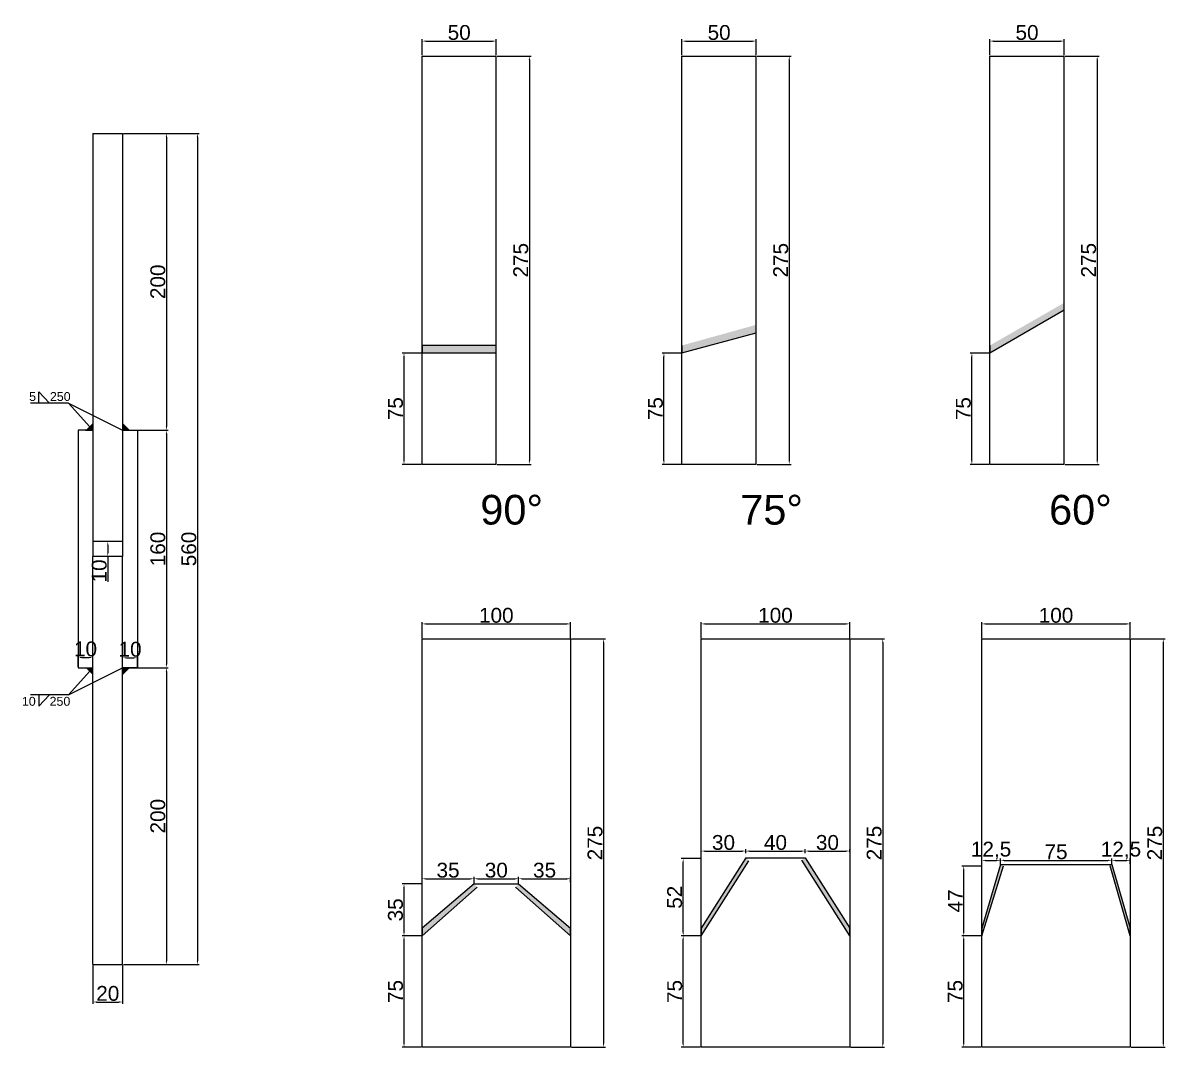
# Model space of a CAD drawing. Header units: millimetres. Extents: x 277 to 35015, y -7843 to 25622.
# Drawn here: x 1410 to 2179, y -5489 to -4799 of the extents above; entities that cross this region are included whole.
import ezdxf

# ---------------------------------------------------------------- set-up
doc = ezdxf.new("R2010")
doc.units = ezdxf.units.MM
doc.layers.add('尺寸标注', color=6, linetype='Continuous')
doc.layers.add('焊缝', color=250, linetype='Continuous')
doc.styles.get("Standard").update_dxf_attribs({"font": 'arial.ttf'})
doc.dimstyles.new('ISO-25-JHF', dxfattribs={"dimtxt": 10, "dimasz": 2.5, "dimexe": 1.25, "dimexo": 0.625, "dimtad": 1, "dimtxsty": 'Standard', "dimcen": 2.5, "dimadec": 0, "dimazin": 0, "dimtfac": 1, "dimtmove": 0, "dimatfit": 3, "dimfxl": 1, "dimarcsym": 0})

# ---------------------------------------------------------------- blocks, each defined once
blk = doc.blocks.new('*D776')
at = {"layer": 'Defpoints', "color": 0, "transparency": 16777216}
for p in [(1728.42, -4810.93), (1678.42, -4821.07), (1728.42, -4821.07)]:
    blk.add_point(p, dxfattribs=at)
at = {"layer": '尺寸标注', "color": 0, "lineweight": -2, "transparency": 16777216}
for p, q in [((1678.42, -4820.45), (1678.42, -4809.68)), ((1680.92, -4810.93), (1725.92, -4810.93)), ((1728.42, -4820.45), (1728.42, -4809.68))]:
    blk.add_line(p, q, dxfattribs=at)
at = {"layer": '尺寸标注', "color": 0, "transparency": 16777216}
for points in [[(1680.92, -4810.52), (1680.92, -4811.35), (1678.42, -4810.93)], [(1725.92, -4810.52), (1725.92, -4811.35), (1728.42, -4810.93)]]:
    blk.add_solid(points, dxfattribs=at)
at = {"layer": '尺寸标注', "color": 0, "transparency": 16777216, "insert": (1703.42, -4805.2), "char_height": 10, "attachment_point": 5}
blk.add_mtext('50', dxfattribs=at)
blk = doc.blocks.new('*D777')
at = {"layer": 'Defpoints', "color": 0, "transparency": 16777216}
for p in [(1666.26, -5021.07), (1678.42, -5021.07), (1678.42, -5096.07)]:
    blk.add_point(p, dxfattribs=at)
at = {"layer": '尺寸标注', "color": 0, "lineweight": -2, "transparency": 16777216}
for p, q in [((1677.8, -5021.07), (1665.01, -5021.07)), ((1666.26, -5093.57), (1666.26, -5023.57)), ((1677.8, -5096.07), (1665.01, -5096.07))]:
    blk.add_line(p, q, dxfattribs=at)
at = {"layer": '尺寸标注', "color": 0, "transparency": 16777216}
for points in [[(1665.85, -5023.57), (1666.68, -5023.57), (1666.26, -5021.07)], [(1665.85, -5093.57), (1666.68, -5093.57), (1666.26, -5096.07)]]:
    blk.add_solid(points, dxfattribs=at)
at = {"layer": '尺寸标注', "color": 0, "transparency": 16777216, "insert": (1660.55, -5058.57), "char_height": 10, "attachment_point": 5, "rotation": 90}
blk.add_mtext('75', dxfattribs=at)
blk = doc.blocks.new('*D778')
at = {"layer": 'Defpoints', "color": 0, "transparency": 16777216}
for p in [(1728.42, -4821.07), (1728.42, -5096.07), (1750.67, -5096.07)]:
    blk.add_point(p, dxfattribs=at)
at = {"layer": '尺寸标注', "color": 0, "lineweight": -2, "transparency": 16777216}
for p, q in [((1729.05, -4821.07), (1751.92, -4821.07)), ((1750.67, -4823.57), (1750.67, -5093.57)), ((1729.05, -5096.07), (1751.92, -5096.07))]:
    blk.add_line(p, q, dxfattribs=at)
at = {"layer": '尺寸标注', "color": 0, "transparency": 16777216}
for points in [[(1750.26, -4823.57), (1751.09, -4823.57), (1750.67, -4821.07)], [(1750.26, -5093.57), (1751.09, -5093.57), (1750.67, -5096.07)]]:
    blk.add_solid(points, dxfattribs=at)
at = {"layer": '尺寸标注', "color": 0, "transparency": 16777216, "insert": (1744.94, -4958.57), "char_height": 10, "attachment_point": 5, "rotation": 90}
blk.add_mtext('275', dxfattribs=at)
blk = doc.blocks.new('*D779')
at = {"layer": 'Defpoints', "color": 0, "transparency": 16777216}
for p in [(1841.33, -5021.07), (1853.48, -5021.07), (1853.48, -5096.07)]:
    blk.add_point(p, dxfattribs=at)
at = {"layer": '尺寸标注', "color": 0, "lineweight": -2, "transparency": 16777216}
for p, q in [((1852.86, -5021.07), (1840.08, -5021.07)), ((1841.33, -5093.57), (1841.33, -5023.57)), ((1852.86, -5096.07), (1840.08, -5096.07))]:
    blk.add_line(p, q, dxfattribs=at)
at = {"layer": '尺寸标注', "color": 0, "transparency": 16777216}
for points in [[(1840.91, -5023.57), (1841.74, -5023.57), (1841.33, -5021.07)], [(1840.91, -5093.57), (1841.74, -5093.57), (1841.33, -5096.07)]]:
    blk.add_solid(points, dxfattribs=at)
at = {"layer": '尺寸标注', "color": 0, "transparency": 16777216, "insert": (1835.61, -5058.57), "char_height": 10, "attachment_point": 5, "rotation": 90}
blk.add_mtext('75', dxfattribs=at)
blk = doc.blocks.new('*D780')
at = {"layer": 'Defpoints', "color": 0, "transparency": 16777216}
for p in [(2048.71, -5021.07), (2060.87, -5021.07), (2060.87, -5096.07)]:
    blk.add_point(p, dxfattribs=at)
at = {"layer": '尺寸标注', "color": 0, "lineweight": -2, "transparency": 16777216}
for p, q in [((2060.24, -5021.07), (2047.46, -5021.07)), ((2048.71, -5093.57), (2048.71, -5023.57)), ((2060.24, -5096.07), (2047.46, -5096.07))]:
    blk.add_line(p, q, dxfattribs=at)
at = {"layer": '尺寸标注', "color": 0, "transparency": 16777216}
for points in [[(2048.29, -5023.57), (2049.13, -5023.57), (2048.71, -5021.07)], [(2048.29, -5093.57), (2049.13, -5093.57), (2048.71, -5096.07)]]:
    blk.add_solid(points, dxfattribs=at)
at = {"layer": '尺寸标注', "color": 0, "transparency": 16777216, "insert": (2043, -5058.57), "char_height": 10, "attachment_point": 5, "rotation": 90}
blk.add_mtext('75', dxfattribs=at)
blk = doc.blocks.new('*D781')
at = {"layer": 'Defpoints', "color": 0, "transparency": 16777216}
for p in [(1778.42, -5203.56), (1678.42, -5213.7), (1778.42, -5213.7)]:
    blk.add_point(p, dxfattribs=at)
at = {"layer": '尺寸标注', "color": 0, "lineweight": -2, "transparency": 16777216}
for p, q in [((1678.42, -5213.08), (1678.42, -5202.31)), ((1680.92, -5203.56), (1775.92, -5203.56)), ((1778.42, -5213.08), (1778.42, -5202.31))]:
    blk.add_line(p, q, dxfattribs=at)
at = {"layer": '尺寸标注', "color": 0, "transparency": 16777216}
for points in [[(1680.92, -5203.15), (1680.92, -5203.98), (1678.42, -5203.56)], [(1775.92, -5203.15), (1775.92, -5203.98), (1778.42, -5203.56)]]:
    blk.add_solid(points, dxfattribs=at)
at = {"layer": '尺寸标注', "color": 0, "transparency": 16777216, "insert": (1728.42, -5197.83), "char_height": 10, "attachment_point": 5}
blk.add_mtext('100', dxfattribs=at)
blk = doc.blocks.new('*D782')
at = {"layer": 'Defpoints', "color": 0, "transparency": 16777216}
for p in [(1666.26, -5413.7), (1678.42, -5413.7), (1678.42, -5488.7)]:
    blk.add_point(p, dxfattribs=at)
at = {"layer": '尺寸标注', "color": 0, "lineweight": -2, "transparency": 16777216}
for p, q in [((1677.8, -5413.7), (1665.01, -5413.7)), ((1666.26, -5486.2), (1666.26, -5416.2)), ((1677.8, -5488.7), (1665.01, -5488.7))]:
    blk.add_line(p, q, dxfattribs=at)
at = {"layer": '尺寸标注', "color": 0, "transparency": 16777216}
for points in [[(1665.85, -5416.2), (1666.68, -5416.2), (1666.26, -5413.7)], [(1665.85, -5486.2), (1666.68, -5486.2), (1666.26, -5488.7)]]:
    blk.add_solid(points, dxfattribs=at)
at = {"layer": '尺寸标注', "color": 0, "transparency": 16777216, "insert": (1660.55, -5451.2), "char_height": 10, "attachment_point": 5, "rotation": 90}
blk.add_mtext('75', dxfattribs=at)
blk = doc.blocks.new('*D783')
at = {"layer": 'Defpoints', "color": 0, "transparency": 16777216}
for p in [(1778.42, -5213.7), (1778.42, -5488.7), (1800.67, -5488.7)]:
    blk.add_point(p, dxfattribs=at)
at = {"layer": '尺寸标注', "color": 0, "lineweight": -2, "transparency": 16777216}
for p, q in [((1779.05, -5213.7), (1801.92, -5213.7)), ((1800.67, -5216.2), (1800.67, -5486.2)), ((1779.05, -5488.7), (1801.92, -5488.7))]:
    blk.add_line(p, q, dxfattribs=at)
at = {"layer": '尺寸标注', "color": 0, "transparency": 16777216}
for points in [[(1800.26, -5216.2), (1801.09, -5216.2), (1800.67, -5213.7)], [(1800.26, -5486.2), (1801.09, -5486.2), (1800.67, -5488.7)]]:
    blk.add_solid(points, dxfattribs=at)
at = {"layer": '尺寸标注', "color": 0, "transparency": 16777216, "insert": (1794.94, -5351.2), "char_height": 10, "attachment_point": 5, "rotation": 90}
blk.add_mtext('275', dxfattribs=at)
blk = doc.blocks.new('*D784')
at = {"layer": 'Defpoints', "color": 0, "transparency": 16777216}
for p in [(1666.26, -5378.7), (1678.42, -5378.7), (1678.42, -5413.7)]:
    blk.add_point(p, dxfattribs=at)
at = {"layer": '尺寸标注', "color": 0, "lineweight": -2, "transparency": 16777216}
for p, q in [((1677.8, -5378.7), (1665.01, -5378.7)), ((1666.26, -5411.2), (1666.26, -5381.2)), ((1677.8, -5413.7), (1665.01, -5413.7))]:
    blk.add_line(p, q, dxfattribs=at)
at = {"layer": '尺寸标注', "color": 0, "transparency": 16777216}
for points in [[(1665.85, -5381.2), (1666.68, -5381.2), (1666.26, -5378.7)], [(1665.85, -5411.2), (1666.68, -5411.2), (1666.26, -5413.7)]]:
    blk.add_solid(points, dxfattribs=at)
at = {"layer": '尺寸标注', "color": 0, "transparency": 16777216, "insert": (1660.53, -5396.2), "char_height": 10, "attachment_point": 5, "rotation": 89.99989}
blk.add_mtext('35', dxfattribs=at)
blk = doc.blocks.new('*D785')
at = {"layer": 'Defpoints', "color": 0, "transparency": 16777216}
for p in [(1713.42, -5375.26), (1678.42, -5378.7), (1713.42, -5378.7)]:
    blk.add_point(p, dxfattribs=at)
at = {"layer": '尺寸标注', "color": 0, "lineweight": -2, "transparency": 16777216}
for p, q in [((1678.42, -5378.08), (1678.42, -5374.01)), ((1680.92, -5375.26), (1710.92, -5375.26)), ((1713.42, -5378.08), (1713.42, -5374.01))]:
    blk.add_line(p, q, dxfattribs=at)
at = {"layer": '尺寸标注', "color": 0, "transparency": 16777216}
for points in [[(1680.92, -5374.85), (1680.92, -5375.68), (1678.42, -5375.26)], [(1710.92, -5374.85), (1710.92, -5375.68), (1713.42, -5375.26)]]:
    blk.add_solid(points, dxfattribs=at)
at = {"layer": '尺寸标注', "color": 0, "transparency": 16777216, "insert": (1695.92, -5369.53), "char_height": 10, "attachment_point": 5}
blk.add_mtext('35', dxfattribs=at)
blk = doc.blocks.new('*D720')
at = {"layer": 'Defpoints', "color": 0, "transparency": 16777216}
for p in [(1743.42, -5375.26), (1713.42, -5378.75), (1743.42, -5378.75)]:
    blk.add_point(p, dxfattribs=at)
at = {"layer": '尺寸标注', "color": 0, "lineweight": -2, "transparency": 16777216}
for p, q in [((1713.42, -5378.12), (1713.42, -5374.01)), ((1715.92, -5375.26), (1740.92, -5375.26)), ((1743.42, -5378.12), (1743.42, -5374.01))]:
    blk.add_line(p, q, dxfattribs=at)
at = {"layer": '尺寸标注', "color": 0, "transparency": 16777216}
for points in [[(1715.92, -5374.85), (1715.92, -5375.68), (1713.42, -5375.26)], [(1740.92, -5374.85), (1740.92, -5375.68), (1743.42, -5375.26)]]:
    blk.add_solid(points, dxfattribs=at)
at = {"layer": '尺寸标注', "color": 0, "transparency": 16777216, "insert": (1728.42, -5369.53), "char_height": 10, "attachment_point": 5}
blk.add_mtext('30', dxfattribs=at)
blk = doc.blocks.new('*D721')
at = {"layer": 'Defpoints', "color": 0, "transparency": 16777216}
for p in [(1778.42, -5375.26), (1743.42, -5378.12), (1778.42, -5378.12)]:
    blk.add_point(p, dxfattribs=at)
at = {"layer": '尺寸标注', "color": 0, "lineweight": -2, "transparency": 16777216}
for p, q in [((1743.42, -5377.5), (1743.42, -5374.01)), ((1745.92, -5375.26), (1775.92, -5375.26)), ((1778.42, -5377.5), (1778.42, -5374.01))]:
    blk.add_line(p, q, dxfattribs=at)
at = {"layer": '尺寸标注', "color": 0, "transparency": 16777216}
for points in [[(1745.92, -5374.85), (1745.92, -5375.68), (1743.42, -5375.26)], [(1775.92, -5374.85), (1775.92, -5375.68), (1778.42, -5375.26)]]:
    blk.add_solid(points, dxfattribs=at)
at = {"layer": '尺寸标注', "color": 0, "transparency": 16777216, "insert": (1760.92, -5369.53), "char_height": 10, "attachment_point": 5}
blk.add_mtext('35', dxfattribs=at)
blk = doc.blocks.new('*D786')
at = {"layer": 'Defpoints', "color": 0, "transparency": 16777216}
for p in [(1966.43, -5203.56), (1866.43, -5213.7), (1966.43, -5213.7)]:
    blk.add_point(p, dxfattribs=at)
at = {"layer": '尺寸标注', "color": 0, "lineweight": -2, "transparency": 16777216}
for p, q in [((1866.43, -5213.08), (1866.43, -5202.31)), ((1868.93, -5203.56), (1963.93, -5203.56)), ((1966.43, -5213.08), (1966.43, -5202.31))]:
    blk.add_line(p, q, dxfattribs=at)
at = {"layer": '尺寸标注', "color": 0, "transparency": 16777216}
for points in [[(1868.93, -5203.15), (1868.93, -5203.98), (1866.43, -5203.56)], [(1963.93, -5203.15), (1963.93, -5203.98), (1966.43, -5203.56)]]:
    blk.add_solid(points, dxfattribs=at)
at = {"layer": '尺寸标注', "color": 0, "transparency": 16777216, "insert": (1916.43, -5197.83), "char_height": 10, "attachment_point": 5}
blk.add_mtext('100', dxfattribs=at)
blk = doc.blocks.new('*D787')
at = {"layer": 'Defpoints', "color": 0, "transparency": 16777216}
for p in [(1854.28, -5413.7), (1866.43, -5413.7), (1866.43, -5488.7)]:
    blk.add_point(p, dxfattribs=at)
at = {"layer": '尺寸标注', "color": 0, "lineweight": -2, "transparency": 16777216}
for p, q in [((1865.81, -5413.7), (1853.03, -5413.7)), ((1854.28, -5486.2), (1854.28, -5416.2)), ((1865.81, -5488.7), (1853.03, -5488.7))]:
    blk.add_line(p, q, dxfattribs=at)
at = {"layer": '尺寸标注', "color": 0, "transparency": 16777216}
for points in [[(1853.86, -5416.2), (1854.69, -5416.2), (1854.28, -5413.7)], [(1853.86, -5486.2), (1854.69, -5486.2), (1854.28, -5488.7)]]:
    blk.add_solid(points, dxfattribs=at)
at = {"layer": '尺寸标注', "color": 0, "transparency": 16777216, "insert": (1848.57, -5451.2), "char_height": 10, "attachment_point": 5, "rotation": 90}
blk.add_mtext('75', dxfattribs=at)
blk = doc.blocks.new('*D788')
at = {"layer": 'Defpoints', "color": 0, "transparency": 16777216}
for p in [(1966.43, -5213.7), (1966.43, -5488.7), (1988.69, -5488.7)]:
    blk.add_point(p, dxfattribs=at)
at = {"layer": '尺寸标注', "color": 0, "lineweight": -2, "transparency": 16777216}
for p, q in [((1967.06, -5213.7), (1989.94, -5213.7)), ((1988.69, -5216.2), (1988.69, -5486.2)), ((1967.06, -5488.7), (1989.94, -5488.7))]:
    blk.add_line(p, q, dxfattribs=at)
at = {"layer": '尺寸标注', "color": 0, "transparency": 16777216}
for points in [[(1988.27, -5216.2), (1989.1, -5216.2), (1988.69, -5213.7)], [(1988.27, -5486.2), (1989.1, -5486.2), (1988.69, -5488.7)]]:
    blk.add_solid(points, dxfattribs=at)
at = {"layer": '尺寸标注', "color": 0, "transparency": 16777216, "insert": (1982.96, -5351.2), "char_height": 10, "attachment_point": 5, "rotation": 90}
blk.add_mtext('275', dxfattribs=at)
blk = doc.blocks.new('*D789')
at = {"layer": 'Defpoints', "color": 0, "transparency": 16777216}
for p in [(2155.39, -5203.56), (2055.39, -5213.7), (2155.39, -5213.7)]:
    blk.add_point(p, dxfattribs=at)
at = {"layer": '尺寸标注', "color": 0, "lineweight": -2, "transparency": 16777216}
for p, q in [((2055.39, -5213.08), (2055.39, -5202.31)), ((2057.89, -5203.56), (2152.89, -5203.56)), ((2155.39, -5213.08), (2155.39, -5202.31))]:
    blk.add_line(p, q, dxfattribs=at)
at = {"layer": '尺寸标注', "color": 0, "transparency": 16777216}
for points in [[(2057.89, -5203.15), (2057.89, -5203.98), (2055.39, -5203.56)], [(2152.89, -5203.15), (2152.89, -5203.98), (2155.39, -5203.56)]]:
    blk.add_solid(points, dxfattribs=at)
at = {"layer": '尺寸标注', "color": 0, "transparency": 16777216, "insert": (2105.39, -5197.83), "char_height": 10, "attachment_point": 5}
blk.add_mtext('100', dxfattribs=at)
blk = doc.blocks.new('*D790')
at = {"layer": 'Defpoints', "color": 0, "transparency": 16777216}
for p in [(2043.23, -5413.7), (2055.39, -5413.7), (2055.39, -5488.7)]:
    blk.add_point(p, dxfattribs=at)
at = {"layer": '尺寸标注', "color": 0, "lineweight": -2, "transparency": 16777216}
for p, q in [((2054.76, -5413.7), (2041.98, -5413.7)), ((2043.23, -5486.2), (2043.23, -5416.2)), ((2054.76, -5488.7), (2041.98, -5488.7))]:
    blk.add_line(p, q, dxfattribs=at)
at = {"layer": '尺寸标注', "color": 0, "transparency": 16777216}
for points in [[(2042.81, -5416.2), (2043.65, -5416.2), (2043.23, -5413.7)], [(2042.81, -5486.2), (2043.65, -5486.2), (2043.23, -5488.7)]]:
    blk.add_solid(points, dxfattribs=at)
at = {"layer": '尺寸标注', "color": 0, "transparency": 16777216, "insert": (2037.52, -5451.2), "char_height": 10, "attachment_point": 5, "rotation": 90}
blk.add_mtext('75', dxfattribs=at)
blk = doc.blocks.new('*D791')
at = {"layer": 'Defpoints', "color": 0, "transparency": 16777216}
for p in [(2155.39, -5213.7), (2155.39, -5488.7), (2177.64, -5488.7)]:
    blk.add_point(p, dxfattribs=at)
at = {"layer": '尺寸标注', "color": 0, "lineweight": -2, "transparency": 16777216}
for p, q in [((2156.01, -5213.7), (2178.89, -5213.7)), ((2177.64, -5216.2), (2177.64, -5486.2)), ((2156.01, -5488.7), (2178.89, -5488.7))]:
    blk.add_line(p, q, dxfattribs=at)
at = {"layer": '尺寸标注', "color": 0, "transparency": 16777216}
for points in [[(2177.23, -5216.2), (2178.06, -5216.2), (2177.64, -5213.7)], [(2177.23, -5486.2), (2178.06, -5486.2), (2177.64, -5488.7)]]:
    blk.add_solid(points, dxfattribs=at)
at = {"layer": '尺寸标注', "color": 0, "transparency": 16777216, "insert": (2171.91, -5351.2), "char_height": 10, "attachment_point": 5, "rotation": 90}
blk.add_mtext('275', dxfattribs=at)
blk = doc.blocks.new('*D792')
at = {"layer": 'Defpoints', "color": 0, "transparency": 16777216}
for p in [(2043.23, -5366.7), (2055.39, -5366.7), (2055.39, -5413.7)]:
    blk.add_point(p, dxfattribs=at)
at = {"layer": '尺寸标注', "color": 0, "lineweight": -2, "transparency": 16777216}
for p, q in [((2054.76, -5366.7), (2041.98, -5366.7)), ((2043.23, -5411.2), (2043.23, -5369.2)), ((2054.76, -5413.7), (2041.98, -5413.7))]:
    blk.add_line(p, q, dxfattribs=at)
at = {"layer": '尺寸标注', "color": 0, "transparency": 16777216}
for points in [[(2042.81, -5369.2), (2043.65, -5369.2), (2043.23, -5366.7)], [(2042.81, -5411.2), (2043.65, -5411.2), (2043.23, -5413.7)]]:
    blk.add_solid(points, dxfattribs=at)
at = {"layer": '尺寸标注', "color": 0, "transparency": 16777216, "insert": (2037.61, -5390.2), "char_height": 10, "attachment_point": 5, "rotation": 89.99989}
blk.add_mtext('47', dxfattribs=at)
blk = doc.blocks.new('*D722')
at = {"layer": 'Defpoints', "color": 0, "transparency": 16777216}
for p in [(2055.39, -5366.3), (2067.89, -5362.86), (2067.89, -5366.3)]:
    blk.add_point(p, dxfattribs=at)
at = {"layer": '尺寸标注', "color": 0, "lineweight": -2, "transparency": 16777216}
for p, q in [((2055.39, -5365.67), (2055.39, -5361.61)), ((2067.89, -5365.67), (2067.89, -5361.61)), ((2057.89, -5362.86), (2065.39, -5362.86))]:
    blk.add_line(p, q, dxfattribs=at)
at = {"layer": '尺寸标注', "color": 0, "transparency": 16777216}
for points in [[(2057.89, -5362.44), (2057.89, -5363.27), (2055.39, -5362.86)], [(2065.39, -5362.44), (2065.39, -5363.27), (2067.89, -5362.86)]]:
    blk.add_solid(points, dxfattribs=at)
at = {"layer": '尺寸标注', "color": 0, "transparency": 16777216, "insert": (2061.64, -5356.22), "char_height": 10, "attachment_point": 5}
blk.add_mtext('12,5', dxfattribs=at)
blk = doc.blocks.new('*D723')
at = {"layer": 'Defpoints', "color": 0, "transparency": 16777216}
for p in [(2067.89, -5366.34), (2142.89, -5362.86), (2142.89, -5366.34)]:
    blk.add_point(p, dxfattribs=at)
at = {"layer": '尺寸标注', "color": 0, "lineweight": -2, "transparency": 16777216}
for p, q in [((2067.89, -5365.72), (2067.89, -5361.61)), ((2142.89, -5365.72), (2142.89, -5361.61)), ((2070.39, -5362.86), (2140.39, -5362.86))]:
    blk.add_line(p, q, dxfattribs=at)
at = {"layer": '尺寸标注', "color": 0, "transparency": 16777216}
for points in [[(2070.39, -5362.44), (2070.39, -5363.27), (2067.89, -5362.86)], [(2140.39, -5362.44), (2140.39, -5363.27), (2142.89, -5362.86)]]:
    blk.add_solid(points, dxfattribs=at)
at = {"layer": '尺寸标注', "color": 0, "transparency": 16777216, "insert": (2105.39, -5357.15), "char_height": 10, "attachment_point": 5}
blk.add_mtext('75', dxfattribs=at)
blk = doc.blocks.new('*D724')
at = {"layer": 'Defpoints', "color": 0, "transparency": 16777216}
for p in [(2142.89, -5365.72), (2155.39, -5362.86), (2155.39, -5365.72)]:
    blk.add_point(p, dxfattribs=at)
at = {"layer": '尺寸标注', "color": 0, "lineweight": -2, "transparency": 16777216}
for p, q in [((2142.89, -5365.09), (2142.89, -5361.61)), ((2155.39, -5365.09), (2155.39, -5361.61)), ((2145.39, -5362.86), (2152.89, -5362.86))]:
    blk.add_line(p, q, dxfattribs=at)
at = {"layer": '尺寸标注', "color": 0, "transparency": 16777216}
for points in [[(2145.39, -5362.44), (2145.39, -5363.27), (2142.89, -5362.86)], [(2152.89, -5362.44), (2152.89, -5363.27), (2155.39, -5362.86)]]:
    blk.add_solid(points, dxfattribs=at)
at = {"layer": '尺寸标注', "color": 0, "transparency": 16777216, "insert": (2149.14, -5356.22), "char_height": 10, "attachment_point": 5}
blk.add_mtext('12,5', dxfattribs=at)
blk = doc.blocks.new('*D793')
at = {"layer": 'Defpoints', "color": 0, "transparency": 16777216}
for p in [(1854.28, -5361.7), (1866.43, -5361.7), (1866.43, -5413.7)]:
    blk.add_point(p, dxfattribs=at)
at = {"layer": '尺寸标注', "color": 0, "lineweight": -2, "transparency": 16777216}
for p, q in [((1865.81, -5361.7), (1853.03, -5361.7)), ((1854.28, -5411.2), (1854.28, -5364.2)), ((1865.81, -5413.7), (1853.03, -5413.7))]:
    blk.add_line(p, q, dxfattribs=at)
at = {"layer": '尺寸标注', "color": 0, "transparency": 16777216}
for points in [[(1853.86, -5364.2), (1854.69, -5364.2), (1854.28, -5361.7)], [(1853.86, -5411.2), (1854.69, -5411.2), (1854.28, -5413.7)]]:
    blk.add_solid(points, dxfattribs=at)
at = {"layer": '尺寸标注', "color": 0, "transparency": 16777216, "insert": (1848.55, -5387.7), "char_height": 10, "attachment_point": 5, "rotation": 90}
blk.add_mtext('52', dxfattribs=at)
blk = doc.blocks.new('*D725')
at = {"layer": 'Defpoints', "color": 0, "transparency": 16777216}
for p in [(1866.43, -5358.66), (1896.43, -5356.6), (1896.43, -5358.66)]:
    blk.add_point(p, dxfattribs=at)
at = {"layer": '尺寸标注', "color": 0, "lineweight": -2, "transparency": 16777216}
for p, q in [((1866.43, -5358.03), (1866.43, -5355.35)), ((1868.93, -5356.6), (1893.93, -5356.6)), ((1896.43, -5358.03), (1896.43, -5355.35))]:
    blk.add_line(p, q, dxfattribs=at)
at = {"layer": '尺寸标注', "color": 0, "transparency": 16777216}
for points in [[(1868.93, -5356.18), (1868.93, -5357.01), (1866.43, -5356.6)], [(1893.93, -5356.18), (1893.93, -5357.01), (1896.43, -5356.6)]]:
    blk.add_solid(points, dxfattribs=at)
at = {"layer": '尺寸标注', "color": 0, "transparency": 16777216, "insert": (1881.43, -5350.86), "char_height": 10, "attachment_point": 5}
blk.add_mtext('30', dxfattribs=at)
blk = doc.blocks.new('*D726')
at = {"layer": 'Defpoints', "color": 0, "transparency": 16777216}
for p in [(1896.43, -5358.59), (1936.43, -5356.6), (1936.43, -5358.59)]:
    blk.add_point(p, dxfattribs=at)
at = {"layer": '尺寸标注', "color": 0, "lineweight": -2, "transparency": 16777216}
for p, q in [((1896.43, -5357.96), (1896.43, -5355.35)), ((1898.93, -5356.6), (1933.93, -5356.6)), ((1936.43, -5357.96), (1936.43, -5355.35))]:
    blk.add_line(p, q, dxfattribs=at)
at = {"layer": '尺寸标注', "color": 0, "transparency": 16777216}
for points in [[(1898.93, -5356.18), (1898.93, -5357.01), (1896.43, -5356.6)], [(1933.93, -5356.18), (1933.93, -5357.01), (1936.43, -5356.6)]]:
    blk.add_solid(points, dxfattribs=at)
at = {"layer": '尺寸标注', "color": 0, "transparency": 16777216, "insert": (1916.43, -5350.87), "char_height": 10, "attachment_point": 5}
blk.add_mtext('40', dxfattribs=at)
blk = doc.blocks.new('*D727')
at = {"layer": 'Defpoints', "color": 0, "transparency": 16777216}
for p in [(1936.43, -5357.96), (1966.43, -5356.6), (1966.43, -5357.96)]:
    blk.add_point(p, dxfattribs=at)
at = {"layer": '尺寸标注', "color": 0, "lineweight": -2, "transparency": 16777216}
for p, q in [((1936.43, -5357.34), (1936.43, -5355.35)), ((1938.93, -5356.6), (1963.93, -5356.6)), ((1966.43, -5357.34), (1966.43, -5355.35))]:
    blk.add_line(p, q, dxfattribs=at)
at = {"layer": '尺寸标注', "color": 0, "transparency": 16777216}
for points in [[(1938.93, -5356.18), (1938.93, -5357.01), (1936.43, -5356.6)], [(1963.93, -5356.18), (1963.93, -5357.01), (1966.43, -5356.6)]]:
    blk.add_solid(points, dxfattribs=at)
at = {"layer": '尺寸标注', "color": 0, "transparency": 16777216, "insert": (1951.43, -5350.86), "char_height": 10, "attachment_point": 5}
blk.add_mtext('30', dxfattribs=at)
blk = doc.blocks.new('*D818')
at = {"layer": 'Defpoints', "color": 0, "transparency": 16777216}
for p in [(1456.75, -5433.09), (1476.75, -5433.09), (1476.75, -5458.29)]:
    blk.add_point(p, dxfattribs=at)
at = {"layer": '尺寸标注', "color": 0, "lineweight": -2, "transparency": 16777216}
for p, q in [((1456.75, -5433.71), (1456.75, -5459.54)), ((1476.75, -5433.71), (1476.75, -5459.54)), ((1459.25, -5458.29), (1474.25, -5458.29))]:
    blk.add_line(p, q, dxfattribs=at)
at = {"layer": '尺寸标注', "color": 0, "transparency": 16777216}
for points in [[(1459.25, -5457.87), (1459.25, -5458.7), (1456.75, -5458.29)], [(1474.25, -5457.87), (1474.25, -5458.7), (1476.75, -5458.29)]]:
    blk.add_solid(points, dxfattribs=at)
at = {"layer": '尺寸标注', "color": 0, "transparency": 16777216, "insert": (1466.75, -5452.55), "char_height": 10, "attachment_point": 5}
blk.add_mtext('20', dxfattribs=at)
blk = doc.blocks.new('*D819')
at = {"layer": 'Defpoints', "color": 0, "transparency": 16777216}
for p in [(1456.75, -5226.2), (1446.75, -5233.09), (1456.75, -5233.09)]:
    blk.add_point(p, dxfattribs=at)
at = {"layer": '尺寸标注', "color": 0, "lineweight": -2, "transparency": 16777216}
for p, q in [((1446.75, -5232.46), (1446.75, -5224.95)), ((1449.25, -5226.2), (1454.25, -5226.2)), ((1456.75, -5232.46), (1456.75, -5224.95))]:
    blk.add_line(p, q, dxfattribs=at)
at = {"layer": '尺寸标注', "color": 0, "transparency": 16777216}
for points in [[(1449.25, -5225.79), (1449.25, -5226.62), (1446.75, -5226.2)], [(1454.25, -5225.79), (1454.25, -5226.62), (1456.75, -5226.2)]]:
    blk.add_solid(points, dxfattribs=at)
at = {"layer": '尺寸标注', "color": 0, "transparency": 16777216, "insert": (1451.75, -5220.47), "char_height": 10, "attachment_point": 5}
blk.add_mtext('10', dxfattribs=at)
blk = doc.blocks.new('*D820')
at = {"layer": 'Defpoints', "color": 0, "transparency": 16777216}
for p in [(1486.75, -5226.42), (1476.75, -5233.09), (1486.75, -5233.09)]:
    blk.add_point(p, dxfattribs=at)
at = {"layer": '尺寸标注', "color": 0, "lineweight": -2, "transparency": 16777216}
for p, q in [((1476.75, -5232.46), (1476.75, -5225.17)), ((1479.25, -5226.42), (1484.25, -5226.42)), ((1486.75, -5232.46), (1486.75, -5225.17))]:
    blk.add_line(p, q, dxfattribs=at)
at = {"layer": '尺寸标注', "color": 0, "transparency": 16777216}
for points in [[(1479.25, -5226), (1479.25, -5226.84), (1476.75, -5226.42)], [(1484.25, -5226), (1484.25, -5226.84), (1486.75, -5226.42)]]:
    blk.add_solid(points, dxfattribs=at)
at = {"layer": '尺寸标注', "color": 0, "transparency": 16777216, "insert": (1481.75, -5220.69), "char_height": 10, "attachment_point": 5}
blk.add_mtext('10', dxfattribs=at)
blk = doc.blocks.new('*D821')
at = {"layer": 'Defpoints', "color": 0, "transparency": 16777216}
for p in [(1476.75, -4873.09), (1476.75, -5073.09), (1506.22, -5073.09)]:
    blk.add_point(p, dxfattribs=at)
at = {"layer": '尺寸标注', "color": 0, "lineweight": -2, "transparency": 16777216}
for p, q in [((1477.37, -4873.09), (1507.47, -4873.09)), ((1506.22, -4875.59), (1506.22, -5070.59)), ((1477.37, -5073.09), (1507.47, -5073.09))]:
    blk.add_line(p, q, dxfattribs=at)
at = {"layer": '尺寸标注', "color": 0, "transparency": 16777216}
for points in [[(1505.8, -4875.59), (1506.63, -4875.59), (1506.22, -4873.09)], [(1505.8, -5070.59), (1506.63, -5070.59), (1506.22, -5073.09)]]:
    blk.add_solid(points, dxfattribs=at)
at = {"layer": '尺寸标注', "color": 0, "transparency": 16777216, "insert": (1500.49, -4973.09), "char_height": 10, "attachment_point": 5, "rotation": 90}
blk.add_mtext('200', dxfattribs=at)
blk = doc.blocks.new('*D822')
at = {"layer": 'Defpoints', "color": 0, "transparency": 16777216}
for p in [(1486.75, -5073.09), (1486.75, -5233.09), (1506.22, -5233.09)]:
    blk.add_point(p, dxfattribs=at)
at = {"layer": '尺寸标注', "color": 0, "lineweight": -2, "transparency": 16777216}
for p, q in [((1487.37, -5073.09), (1507.47, -5073.09)), ((1506.22, -5075.59), (1506.22, -5230.59)), ((1487.37, -5233.09), (1507.47, -5233.09))]:
    blk.add_line(p, q, dxfattribs=at)
at = {"layer": '尺寸标注', "color": 0, "transparency": 16777216}
for points in [[(1505.8, -5075.59), (1506.63, -5075.59), (1506.22, -5073.09)], [(1505.8, -5230.59), (1506.63, -5230.59), (1506.22, -5233.09)]]:
    blk.add_solid(points, dxfattribs=at)
at = {"layer": '尺寸标注', "color": 0, "transparency": 16777216, "insert": (1500.49, -5153.09), "char_height": 10, "attachment_point": 5, "rotation": 90}
blk.add_mtext('160', dxfattribs=at)
blk = doc.blocks.new('*D823')
at = {"layer": 'Defpoints', "color": 0, "transparency": 16777216}
for p in [(1476.75, -5233.09), (1476.75, -5433.09), (1506.22, -5433.09)]:
    blk.add_point(p, dxfattribs=at)
at = {"layer": '尺寸标注', "color": 0, "lineweight": -2, "transparency": 16777216}
for p, q in [((1477.37, -5233.09), (1507.47, -5233.09)), ((1506.22, -5235.59), (1506.22, -5430.59)), ((1477.37, -5433.09), (1507.47, -5433.09))]:
    blk.add_line(p, q, dxfattribs=at)
at = {"layer": '尺寸标注', "color": 0, "transparency": 16777216}
for points in [[(1505.8, -5235.59), (1506.63, -5235.59), (1506.22, -5233.09)], [(1505.8, -5430.59), (1506.63, -5430.59), (1506.22, -5433.09)]]:
    blk.add_solid(points, dxfattribs=at)
at = {"layer": '尺寸标注', "color": 0, "transparency": 16777216, "insert": (1500.49, -5333.09), "char_height": 10, "attachment_point": 5, "rotation": 90}
blk.add_mtext('200', dxfattribs=at)
blk = doc.blocks.new('*D752')
at = {"layer": 'Defpoints', "color": 0, "transparency": 16777216}
for p in [(1477.37, -4873.09), (1477.37, -5433.09), (1527.09, -5433.09)]:
    blk.add_point(p, dxfattribs=at)
at = {"layer": '尺寸标注', "color": 0, "lineweight": -2, "transparency": 16777216}
for p, q in [((1478, -4873.09), (1528.34, -4873.09)), ((1527.09, -4875.59), (1527.09, -5430.59)), ((1478, -5433.09), (1528.34, -5433.09))]:
    blk.add_line(p, q, dxfattribs=at)
at = {"layer": '尺寸标注', "color": 0, "transparency": 16777216}
for points in [[(1526.67, -4875.59), (1527.51, -4875.59), (1527.09, -4873.09)], [(1526.67, -5430.59), (1527.51, -5430.59), (1527.09, -5433.09)]]:
    blk.add_solid(points, dxfattribs=at)
at = {"layer": '尺寸标注', "color": 0, "transparency": 16777216, "insert": (1521.36, -5153.09), "char_height": 10, "attachment_point": 5, "rotation": 90}
blk.add_mtext('560', dxfattribs=at)
blk = doc.blocks.new('*D824')
at = {"layer": 'Defpoints', "color": 0, "transparency": 16777216}
for p in [(1476.75, -5148.09), (1466.75, -5158.09), (1476.75, -5158.09)]:
    blk.add_point(p, dxfattribs=at)
at = {"layer": '尺寸标注', "color": 0, "lineweight": -2, "transparency": 16777216}
for p, q in [((1476.12, -5148.09), (1465.5, -5148.09)), ((1466.75, -5150.59), (1466.75, -5155.59)), ((1476.12, -5158.09), (1465.5, -5158.09)), ((1466.75, -5158.09), (1466.75, -5175.19))]:
    blk.add_line(p, q, dxfattribs=at)
at = {"layer": '尺寸标注', "color": 0, "transparency": 16777216}
for points in [[(1466.33, -5150.59), (1467.17, -5150.59), (1466.75, -5148.09)], [(1466.33, -5155.59), (1467.17, -5155.59), (1466.75, -5158.09)]]:
    blk.add_solid(points, dxfattribs=at)
at = {"layer": '尺寸标注', "color": 0, "transparency": 16777216, "insert": (1461.02, -5167.89), "char_height": 10, "attachment_point": 5, "rotation": 90}
blk.add_mtext('10', dxfattribs=at)
blk = doc.blocks.new('*D753')
at = {"layer": 'Defpoints', "color": 0, "transparency": 16777216}
for p in [(2110.87, -4810.93), (2060.87, -4821.07), (2110.87, -4821.07)]:
    blk.add_point(p, dxfattribs=at)
at = {"layer": '尺寸标注', "color": 0, "lineweight": -2, "transparency": 16777216}
for p, q in [((2060.87, -4820.45), (2060.87, -4809.68)), ((2063.37, -4810.93), (2108.37, -4810.93)), ((2110.87, -4820.45), (2110.87, -4809.68))]:
    blk.add_line(p, q, dxfattribs=at)
at = {"layer": '尺寸标注', "color": 0, "transparency": 16777216}
for points in [[(2063.37, -4810.52), (2063.37, -4811.35), (2060.87, -4810.93)], [(2108.37, -4810.52), (2108.37, -4811.35), (2110.87, -4810.93)]]:
    blk.add_solid(points, dxfattribs=at)
at = {"layer": '尺寸标注', "color": 0, "transparency": 16777216, "insert": (2085.87, -4805.2), "char_height": 10, "attachment_point": 5}
blk.add_mtext('50', dxfattribs=at)
blk = doc.blocks.new('*D754')
at = {"layer": 'Defpoints', "color": 0, "transparency": 16777216}
for p in [(2110.87, -4821.07), (2110.87, -5096.07), (2133.12, -5096.07)]:
    blk.add_point(p, dxfattribs=at)
at = {"layer": '尺寸标注', "color": 0, "lineweight": -2, "transparency": 16777216}
for p, q in [((2111.49, -4821.07), (2134.37, -4821.07)), ((2133.12, -4823.57), (2133.12, -5093.57)), ((2111.49, -5096.07), (2134.37, -5096.07))]:
    blk.add_line(p, q, dxfattribs=at)
at = {"layer": '尺寸标注', "color": 0, "transparency": 16777216}
for points in [[(2132.71, -4823.57), (2133.54, -4823.57), (2133.12, -4821.07)], [(2132.71, -5093.57), (2133.54, -5093.57), (2133.12, -5096.07)]]:
    blk.add_solid(points, dxfattribs=at)
at = {"layer": '尺寸标注', "color": 0, "transparency": 16777216, "insert": (2127.39, -4958.57), "char_height": 10, "attachment_point": 5, "rotation": 90}
blk.add_mtext('275', dxfattribs=at)
blk = doc.blocks.new('*D757')
at = {"layer": 'Defpoints', "color": 0, "transparency": 16777216}
for p in [(1903.48, -4810.93), (1853.48, -4821.07), (1903.48, -4821.07)]:
    blk.add_point(p, dxfattribs=at)
at = {"layer": '尺寸标注', "color": 0, "lineweight": -2, "transparency": 16777216}
for p, q in [((1853.48, -4820.45), (1853.48, -4809.68)), ((1855.98, -4810.93), (1900.98, -4810.93)), ((1903.48, -4820.45), (1903.48, -4809.68))]:
    blk.add_line(p, q, dxfattribs=at)
at = {"layer": '尺寸标注', "color": 0, "transparency": 16777216}
for points in [[(1855.98, -4810.52), (1855.98, -4811.35), (1853.48, -4810.93)], [(1900.98, -4810.52), (1900.98, -4811.35), (1903.48, -4810.93)]]:
    blk.add_solid(points, dxfattribs=at)
at = {"layer": '尺寸标注', "color": 0, "transparency": 16777216, "insert": (1878.48, -4805.2), "char_height": 10, "attachment_point": 5}
blk.add_mtext('50', dxfattribs=at)
blk = doc.blocks.new('*D758')
at = {"layer": 'Defpoints', "color": 0, "transparency": 16777216}
for p in [(1903.48, -4821.07), (1903.48, -5096.07), (1925.74, -5096.07)]:
    blk.add_point(p, dxfattribs=at)
at = {"layer": '尺寸标注', "color": 0, "lineweight": -2, "transparency": 16777216}
for p, q in [((1904.11, -4821.07), (1926.99, -4821.07)), ((1925.74, -4823.57), (1925.74, -5093.57)), ((1904.11, -5096.07), (1926.99, -5096.07))]:
    blk.add_line(p, q, dxfattribs=at)
at = {"layer": '尺寸标注', "color": 0, "transparency": 16777216}
for points in [[(1925.32, -4823.57), (1926.15, -4823.57), (1925.74, -4821.07)], [(1925.32, -5093.57), (1926.15, -5093.57), (1925.74, -5096.07)]]:
    blk.add_solid(points, dxfattribs=at)
at = {"layer": '尺寸标注', "color": 0, "transparency": 16777216, "insert": (1920.01, -4958.57), "char_height": 10, "attachment_point": 5, "rotation": 90}
blk.add_mtext('275', dxfattribs=at)

msp = doc.modelspace()

# ---------------------------------------------------------------- hatches: boundary and pattern name
at = {"layer": '焊缝'}
h = msp.add_hatch(color=250, dxfattribs=at)
h.dxf.hatch_style = 1
h.paths.add_polyline_path([(2060.869, -5015.969), (2060.869, -5020.969), (2110.869, -4991.969), (2110.869, -4987.269)])
h = msp.add_hatch(color=250, dxfattribs=at)
h.dxf.hatch_style = 1
h.paths.add_polyline_path([(1853.483, -5015.969), (1853.483, -5020.969), (1903.483, -5007.469), (1903.483, -5002.071)])
h = msp.add_hatch(color=250, dxfattribs=at)
h.dxf.hatch_style = 1
h.paths.add_polyline_path([(1678.42, -5015.969), (1678.42, -5020.969), (1728.42, -5020.969), (1728.415, -5015.969)])
h = msp.add_hatch(color=250, dxfattribs=at)
h.dxf.hatch_style = 1
h.paths.add_polyline_path([(1456.749, -5068.087), (1451.749, -5073.087), (1456.749, -5073.087)])
h = msp.add_hatch(color=250, dxfattribs=at)
h.dxf.hatch_style = 1
h.paths.add_polyline_path([(1476.749, -5068.087), (1481.749, -5073.087), (1476.749, -5073.087)])
h = msp.add_hatch(color=250, dxfattribs=at)
h.dxf.hatch_style = 1
h.paths.add_polyline_path([(1456.749, -5238.087), (1451.749, -5233.087), (1456.749, -5233.087)])
h = msp.add_hatch(color=250, dxfattribs=at)
h.dxf.hatch_style = 1
h.paths.add_polyline_path([(1476.749, -5238.087), (1481.749, -5233.087), (1476.749, -5233.087)])
h = msp.add_hatch(color=250, dxfattribs=at)
h.dxf.hatch_style = 1
h.paths.add_polyline_path([(1866.434, -5408.6), (1866.434, -5413.702), (1898.551, -5363.201), (1896.434, -5361.077)])
h = msp.add_hatch(color=250, dxfattribs=at)
h.dxf.hatch_style = 1
h.paths.add_polyline_path([(1966.434, -5408.6), (1966.434, -5413.702), (1934.278, -5362.832), (1936.434, -5361.077)])
h = msp.add_hatch(color=250, dxfattribs=at)
h.dxf.hatch_style = 1
h.paths.add_polyline_path([(2055.389, -5408.6), (2055.389, -5413.702), (2069.975, -5366.641), (2067.889, -5365.671)])
h = msp.add_hatch(color=250, dxfattribs=at)
h.dxf.hatch_style = 1
h.paths.add_polyline_path([(2155.389, -5408.6), (2155.389, -5413.702), (2141.346, -5366.649), (2142.889, -5365.717)])
h = msp.add_hatch(color=250, dxfattribs=at)
h.dxf.hatch_style = 1
h.paths.add_polyline_path([(1678.42, -5408.6), (1678.42, -5413.702), (1715.437, -5380.915), (1713.42, -5378.662)])
h = msp.add_hatch(color=250, dxfattribs=at)
h.dxf.hatch_style = 1
h.paths.add_polyline_path([(1778.42, -5408.6), (1778.42, -5413.702), (1741.403, -5380.915), (1743.42, -5378.662)])

# ---------------------------------------------------------------- linework, layer by layer
for p, q in [((1678.42, -4821.07), (1728.42, -4821.07)), ((1678.42, -5096.07), (1678.42, -4821.07)), ((1728.42, -5096.07), (1728.42, -4821.07)), ((1853.483, -4821.07), (1903.483, -4821.07)), ((1853.483, -5096.07), (1853.483, -4821.07)), ((1903.483, -5096.07), (1903.483, -4821.07)), ((2060.869, -5096.07), (2060.869, -4821.07)), ((2060.869, -4821.07), (2110.869, -4821.07)), ((2110.869, -5096.07), (2110.869, -4821.07)), ((2110.869, -5096.07), (2110.869, -4821.07)), ((1456.749, -4873.087), (1476.749, -4873.087)), ((1456.749, -4873.087), (1456.749, -5148.087)), ((1476.749, -4873.087), (1476.749, -5148.087)), ((1456.749, -5073.087), (1446.749, -5073.087)), ((1446.749, -5073.087), (1446.749, -5233.087)), ((1451.749, -5073.087), (1456.749, -5073.087)), ((1476.749, -5073.087), (1486.749, -5073.087)), ((1486.749, -5073.087), (1486.749, -5233.087)), ((1728.42, -5096.07), (1678.42, -5096.07)), ((1903.483, -5096.07), (1853.483, -5096.07)), ((2110.869, -5096.07), (2060.869, -5096.07)), ((1476.749, -5148.087), (1456.749, -5148.087)), ((1456.749, -5148.087), (1456.749, -5158.087)), ((1476.749, -5148.087), (1476.749, -5158.087)), ((1476.749, -5158.087), (1456.749, -5158.087)), ((1456.749, -5433.087), (1456.749, -5158.087)), ((1476.749, -5433.087), (1476.749, -5158.087)), ((1678.42, -5213.701), (1778.42, -5213.701)), ((1678.42, -5488.701), (1678.42, -5213.701)), ((1778.42, -5213.701), (1778.42, -5488.701)), ((1866.434, -5213.701), (1966.434, -5213.701)), ((1866.434, -5488.701), (1866.434, -5213.701)), ((1966.434, -5213.701), (1966.434, -5488.701)), ((2055.389, -5213.701), (2155.389, -5213.701)), ((2055.389, -5488.701), (2055.389, -5213.701)), ((2155.389, -5213.701), (2155.389, -5488.701)), ((1446.749, -5233.087), (1456.749, -5233.087)), ((1486.749, -5233.087), (1476.749, -5233.087)), ((1896.434, -5361.077), (1936.434, -5361.077)), ((2067.889, -5365.671), (2142.889, -5365.717)), ((1713.42, -5378.662), (1743.42, -5378.662)), ((1456.749, -5433.087), (1476.749, -5433.087)), ((1778.42, -5488.701), (1678.42, -5488.701)), ((1966.434, -5488.701), (1866.434, -5488.701)), ((2155.389, -5488.701), (2055.389, -5488.701))]:
    msp.add_line(p, q)
at = {"layer": '尺寸标注'}
for p, q in [((1420.245, -5054.897), (1420.245, -5047.133)), ((1420.245, -5047.133), (1427.477, -5054.897)), ((1440.358, -5054.897), (1414.595, -5054.897)), ((1456.749, -5073.087), (1440.358, -5054.897)), ((1440.358, -5054.897), (1476.749, -5073.087)), ((1456.749, -5233.087), (1440.358, -5251.277)), ((1440.358, -5251.277), (1476.749, -5233.087)), ((1440.358, -5251.277), (1414.595, -5251.277)), ((1420.245, -5251.277), (1420.245, -5259.041)), ((1420.245, -5259.041), (1427.477, -5251.277))]:
    msp.add_line(p, q, dxfattribs=at)
at = {"layer": '焊缝'}
for p, q in [((2060.869, -5020.969), (2110.869, -4991.969)), ((1853.483, -5020.969), (1903.483, -5007.469)), ((1678.415, -5015.969), (1678.387, -5020.969)), ((1728.415, -5015.969), (1678.415, -5015.969)), ((1728.42, -5020.969), (1728.415, -5015.969)), ((1853.478, -5015.969), (1853.45, -5020.969)), ((2060.864, -5015.969), (2060.836, -5020.969)), ((1678.42, -5020.969), (1728.42, -5020.969)), ((1896.434, -5361.077), (1866.429, -5408.6)), ((1936.434, -5361.077), (1966.439, -5408.6)), ((1866.434, -5413.702), (1898.551, -5363.201)), ((1966.434, -5413.702), (1934.278, -5362.832)), ((2067.889, -5365.671), (2055.384, -5408.6)), ((2055.389, -5413.702), (2069.975, -5366.641)), ((2155.389, -5413.702), (2141.835, -5366.509)), ((2142.889, -5365.717), (2155.394, -5408.6)), ((1713.42, -5378.662), (1678.415, -5408.6)), ((1678.42, -5413.702), (1715.437, -5380.915)), ((1778.42, -5413.702), (1741.403, -5380.915)), ((1743.42, -5378.662), (1778.425, -5408.6)), ((1678.415, -5408.6), (1678.387, -5413.6)), ((1778.42, -5413.6), (1778.415, -5408.6)), ((1866.429, -5408.6), (1866.401, -5413.6)), ((1966.434, -5413.6), (1966.429, -5408.6)), ((2055.384, -5408.6), (2055.356, -5413.6)), ((2155.389, -5413.6), (2155.384, -5408.6))]:
    msp.add_line(p, q, dxfattribs=at)

# ---------------------------------------------------------------- texts
at = {"attachment_point": 1}
for s, insert, char_height in [('90° ', (1717.648, -5116.641), 20), ('{\\H1.6x;75°} ', (1892.711, -5116.641), 12.5), ('60° ', (2100.722, -5116.641), 20)]:
    msp.add_mtext_dynamic_manual_height_columns(s, width=70.10425, gutter_width=12.5, heights=[0], dxfattribs=dict(at, insert=insert, char_height=char_height))
at = {"layer": '尺寸标注', "char_height": 6}
for s, insert, attachment_point in [('5    250', (1413.775, -5047.38), 1), ('\\pt0;10    250', (1408.903, -5258.794), 7)]:
    msp.add_mtext_dynamic_manual_height_columns(s, width=68.30832, gutter_width=12.5, heights=[0], dxfattribs=dict(at, insert=insert, attachment_point=attachment_point))

# ---------------------------------------------------------------- dimensions: what is measured, and where the dimension line sits
at = {"layer": '尺寸标注'}
for p1, p2, distance, picture, middle in [((1678.42, -4821.07), (1728.42, -4821.07), 10.138, '*D776', (1703.42, -4805.202)), ((1853.483, -4821.07), (1903.483, -4821.07), 10.138, '*D757', (1878.483, -4805.202)), ((2060.869, -4821.07), (2110.869, -4821.07), 10.138, '*D753', (2085.869, -4805.202)), ((1728.42, -4821.07), (1728.42, -5096.07), 22.254, '*D778', (1744.943, -4958.57)), ((1903.483, -4821.07), (1903.483, -5096.07), 22.254, '*D758', (1920.006, -4958.57)), ((2110.869, -4821.07), (2110.869, -5096.07), 22.254, '*D754', (2127.392, -4958.57)), ((1476.749, -4873.087), (1476.749, -5073.087), 29.467, '*D821', (1500.486, -4973.087)), ((1477.374, -4873.087), (1477.374, -5433.087), 49.717, '*D752', (1521.361, -5153.087)), ((1678.42, -5096.07), (1678.42, -5021.07), 12.158, '*D777', (1660.552, -5058.57)), ((1853.483, -5096.07), (1853.483, -5021.07), 12.158, '*D779', (1835.615, -5058.57)), ((2060.869, -5096.07), (2060.869, -5021.07), 12.158, '*D780', (2043.001, -5058.57)), ((1486.749, -5073.087), (1486.749, -5233.087), 19.467, '*D822', (1500.486, -5153.087)), ((1476.749, -5148.087), (1476.749, -5158.087), -10, '*D824', (1461.019, -5167.887)), ((1678.42, -5213.701), (1778.42, -5213.701), 10.138, '*D781', (1728.42, -5197.833)), ((1866.434, -5213.701), (1966.434, -5213.701), 10.138, '*D786', (1916.434, -5197.833)), ((2055.389, -5213.701), (2155.389, -5213.701), 10.138, '*D789', (2105.389, -5197.833)), ((1778.42, -5213.701), (1778.42, -5488.701), 22.254, '*D783', (1794.943, -5351.201)), ((1966.434, -5213.701), (1966.434, -5488.701), 22.254, '*D788', (1982.957, -5351.201)), ((2155.389, -5213.701), (2155.389, -5488.701), 22.254, '*D791', (2171.912, -5351.201)), ((1476.749, -5233.087), (1476.749, -5433.087), 29.467, '*D823', (1500.486, -5333.087)), ((1866.434, -5358.658), (1896.434, -5358.658), 2.062, '*D725', (1881.434, -5350.862)), ((1896.434, -5358.586), (1936.434, -5358.586), 1.99, '*D726', (1916.434, -5350.865)), ((1936.434, -5357.961), (1966.434, -5357.961), 1.365, '*D727', (1951.434, -5350.862)), ((2067.889, -5366.342), (2142.889, -5366.342), 3.484, '*D723', (2105.389, -5357.148)), ((1866.434, -5413.702), (1866.434, -5361.702), 12.158, '*D793', (1848.545, -5387.702)), ((1678.42, -5378.702), (1713.42, -5378.702), 3.438, '*D785', (1695.92, -5369.53)), ((1713.42, -5378.749), (1743.42, -5378.749), 3.484, '*D720', (1728.42, -5369.53)), ((1743.42, -5378.124), (1778.42, -5378.124), 2.859, '*D721', (1760.92, -5369.53)), ((2055.389, -5413.702), (2055.389, -5366.702), 12.158, '*D792', (2037.606, -5390.202)), ((1678.42, -5413.702), (1678.42, -5378.702), 12.158, '*D784', (1660.528, -5396.202)), ((1678.42, -5488.701), (1678.42, -5413.701), 12.158, '*D782', (1660.552, -5451.201)), ((1866.434, -5488.701), (1866.434, -5413.701), 12.158, '*D787', (1848.566, -5451.201)), ((2055.389, -5488.701), (2055.389, -5413.701), 12.158, '*D790', (2037.521, -5451.201))]:
    dim = msp.add_aligned_dim(p1=p1, p2=p2, distance=distance, dimstyle='ISO-25-JHF', dxfattribs=at)
    dim.commit()
    dim.dimension.update_dxf_attribs({"geometry": picture, "text_midpoint": middle})
for base, p1, p2, picture, middle in [((1456.749, -5226.204), (1446.749, -5233.087), (1456.749, -5233.087), '*D819', (1451.749, -5226.204)), ((1486.749, -5226.418), (1476.749, -5233.087), (1486.749, -5233.087), '*D820', (1481.749, -5226.418)), ((2067.889, -5362.858), (2055.389, -5366.296), (2067.889, -5366.296), '*D722', (2061.639, -5362.858)), ((2155.389, -5362.858), (2142.889, -5365.717), (2155.389, -5365.717), '*D724', (2149.139, -5362.858)), ((1476.749, -5458.285), (1456.749, -5433.087), (1476.749, -5433.087), '*D818', (1466.749, -5458.285))]:
    dim = msp.add_linear_dim(base=base, p1=p1, p2=p2, angle=0, dimstyle='ISO-25-JHF', dxfattribs=at)
    dim.commit()
    dim.dimension.update_dxf_attribs({"geometry": picture, "text_midpoint": middle, "dimtype": 161})

doc.saveas('drawing.dxf')
